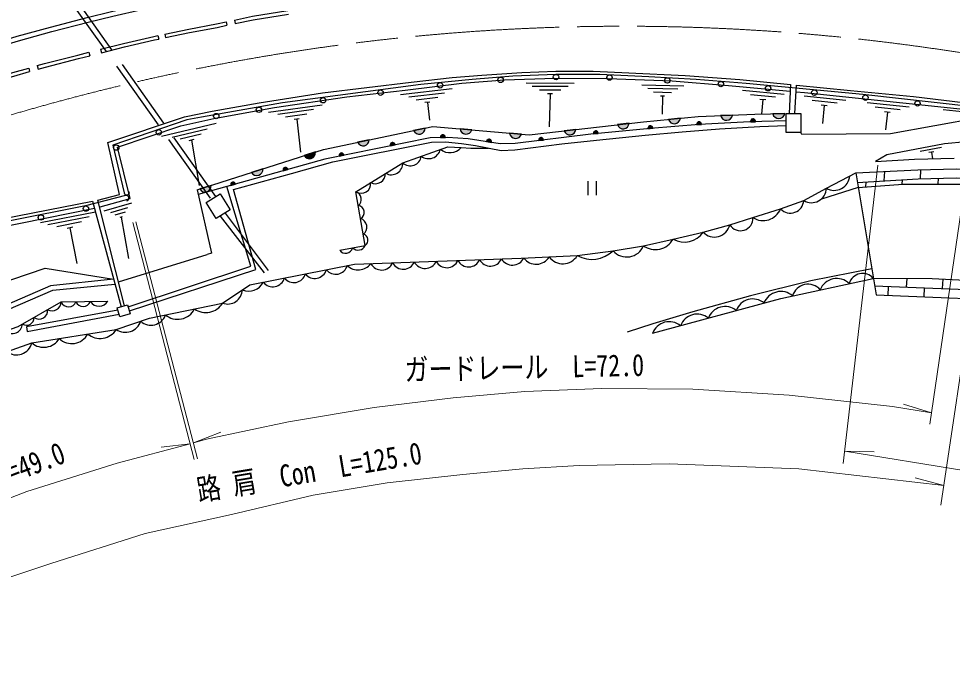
# Model space of a CAD drawing. Units: millimetres at full size, sheet at 1:1000; details may follow other scales. Extents: x 40000 to 680000, y 20000 to 380000.
# Drawn here: x 180336 to 258173, y 263480 to 318573 of the extents above; entities that cross this region are included whole.
import ezdxf
from ezdxf.enums import TextEntityAlignment as Align

# ---------------------------------------------------------------- set-up
doc = ezdxf.new("R2010")
doc.units = ezdxf.units.MM
doc.header["$LTSCALE"] = 1000
doc.linetypes.add('CHAIN', pattern=[18.5, 12, -1.5, 3.5, -1.5])
doc.linetypes.add('DASHED', pattern=[7.5, 6, -1.5])
for name, color, linetype, lineweight in [('M-BGD', 7, 'Continuous', 25), ('M-BMK', 2, 'CHAIN', 13), ('M-STR-HTXT', 7, 'Continuous', 13)]:
    doc.layers.add(name, color=color, linetype=linetype, lineweight=lineweight)
doc.styles.add('ＭＳ ゴシック', font='')
doc.styles.get('ＭＳ ゴシック').set_extended_font_data('MS Gothic')

msp = doc.modelspace()

# ---------------------------------------------------------------- hatches: boundary and pattern name
at = {"layer": 'M-BGD'}
for points in [[(244200, 310667, -0.82183), (243210, 310645)], [(231233, 309848, -0.82183), (230249, 309736)], [(235499, 310266, -0.82183), (234512, 310175)], [(236864, 309726, -0.4608), (237052, 309971, -0.4608), (237265, 309748)], [(239845, 310528, -0.82183), (238855, 310485)], [(241353, 309975, -0.4608), (241549, 310214, -0.4608), (241755, 309983)], [(214235, 309455, -0.82183), (213265, 309251)], [(218118, 309306, -0.82183), (217131, 309391)], [(222255, 308950, -0.82183), (221268, 309035)], [(226787, 309340, -0.82183), (225802, 309228)], [(228259, 308959, -0.4608), (228436, 309212, -0.4608), (228658, 308997)], [(232800, 309396, -0.4608), (232981, 309646, -0.4608), (233200, 309428)], [(208595, 308271, 0.82183), (209565, 308474)], [(211326, 307966, -0.4608), (211476, 308237, -0.4608), (211720, 308046)], [(215497, 308659, -0.4608), (215705, 308888, -0.4608), (215899, 308647)], [(219347, 308316, -0.4608), (219581, 308518, -0.4608), (219744, 308255)], [(223696, 308400, -0.4608), (223867, 308658, -0.4608), (224095, 308450)], [(205068, 307455, -0.82183), (204125, 307153)], [(207061, 307098, -0.4608), (207211, 307368, -0.4608), (207455, 307178)], [(200692, 306055, -0.82183), (199748, 305753)], [(202393, 305881, -0.4608), (202523, 306162, -0.4608), (202779, 305990)], [(196370, 304673, -0.82183), (195426, 304371)], [(198026, 304658, -0.4608), (198156, 304938, -0.4608), (198413, 304766)]]:
    msp.add_hatch(color=256, dxfattribs=at).paths.add_polyline_path(points)

# ---------------------------------------------------------------- linework, layer by layer
at = {"layer": 'M-BGD', "linetype": 'DASHED'}
for p, q in [((184150, 320723), (196371, 303484)), ((196772, 303734), (184592, 320959)), ((197128, 302101), (201288, 296760)), ((197541, 302358), (201694, 296840))]:
    msp.add_line(p, q, dxfattribs=at)
at = {"layer": 'M-BGD'}
for p, q in [((198327, 318457), (198389, 318164)), ((197637, 318311), (197700, 318017)), ((191948, 317170), (192009, 316876)), ((192529, 317290), (192590, 316996)), ((187167, 316022), (187242, 315731)), ((186185, 315769), (186260, 315479)), ((181886, 314658), (181968, 314369)), ((181170, 314455), (181251, 314166)), ((222647, 313220), (226645, 313204)), ((226145, 312906), (223145, 312918)), ((232285, 313060), (235790, 312969)), ((244681, 313071), (244578, 310670)), ((245051, 310670), (245185, 313021)), ((212155, 312240), (216462, 312738)), ((215833, 312363), (212853, 312018)), ((225544, 312608), (223744, 312616)), ((224852, 312311), (224432, 312313)), ((224642, 312312), (224552, 309566)), ((235279, 312682), (232780, 312747)), ((234772, 312395), (233272, 312434)), ((244166, 312260), (240680, 312579)), ((243441, 312025), (241350, 312216)), ((201170, 310774), (205626, 311389)), ((215272, 311996), (213483, 311789)), ((214621, 311619), (214203, 311571)), ((214412, 311595), (214585, 310105)), ((234189, 312110), (233839, 312119)), ((234014, 312115), (233975, 310615)), ((242612, 311800), (242124, 311844)), ((242368, 311822), (242259, 310623)), ((249296, 311748), (245815, 312110)), ((248569, 311522), (246480, 311739)), ((247737, 311307), (247250, 311358)), ((254563, 311202), (251082, 311563)), ((204925, 310989), (201953, 310579)), ((204371, 310610), (202588, 310364)), ((244200, 310667), (243210, 310645)), ((247494, 311332), (247339, 309840)), ((253836, 310976), (251747, 311192)), ((253004, 310760), (252517, 310811)), ((252760, 310786), (252606, 309294)), ((259508, 310749), (257419, 310966)), ((192241, 308763), (196813, 309860)), ((203729, 310218), (203313, 310161)), ((203521, 310190), (203821, 307453)), ((231233, 309848), (230249, 309736)), ((235499, 310266), (234512, 310175)), ((239845, 310528), (238855, 310485)), ((241353, 309975), (241755, 309983)), ((196056, 309369), (193138, 308670)), ((214235, 309455), (213265, 309251)), ((218118, 309306), (217131, 309391)), ((222255, 308950), (221268, 309035)), ((226787, 309340), (225802, 309228)), ((232800, 309396), (233200, 309428)), ((236864, 309726), (237265, 309748)), ((195542, 308938), (193792, 308518)), ((194941, 308485), (194533, 308387)), ((194737, 308436), (195394, 304671)), ((209565, 308474), (208595, 308271)), ((215497, 308659), (215899, 308647)), ((219347, 308316), (219744, 308255)), ((223696, 308400), (224095, 308450)), ((228259, 308959), (228658, 308997)), ((211326, 307966), (211720, 308046)), ((257266, 307841), (255497, 307506)), ((256632, 307477), (256220, 307399)), ((205068, 307455), (204125, 307153)), ((207061, 307098), (207455, 307178)), ((256426, 307438), (256529, 306895)), ((200692, 306055), (199748, 305753)), ((202393, 305881), (202779, 305990)), ((255533, 305980), (255490, 305229)), ((250116, 305715), (251811, 295535)), ((252520, 305835), (252474, 305046)), ((253982, 305140), (253961, 304777)), ((256994, 305267), (256966, 304784)), ((196370, 304673), (195426, 304371)), ((198026, 304658), (198413, 304766)), ((227793, 305031), (227793, 303857)), ((228493, 305031), (228493, 303857)), ((250313, 304499), (247253, 303530)), ((250966, 304952), (250942, 304547)), ((186482, 303353), (188871, 294554)), ((187455, 302548), (189779, 303224)), ((189421, 302807), (187980, 302388)), ((182142, 301570), (186727, 302453)), ((186215, 302049), (182778, 301387)), ((189216, 302435), (188352, 302184)), ((188969, 302051), (188767, 301992)), ((188868, 302022), (189504, 298579)), ((185585, 301622), (183523, 301225)), ((184851, 301175), (184370, 301083)), ((184610, 301129), (185178, 298154)), ((188650, 296618), (196060, 298894)), ((254386, 296900), (254337, 296189)), ((257390, 296841), (257336, 296075)), ((252837, 296246), (252785, 295498)), ((255836, 296132), (255784, 295384))]:
    msp.add_line(p, q, dxfattribs=at)
for points in [[(153998, 307379), (158572, 309334), (161254, 310525), (163282, 311339), (165852, 312332), (168744, 313391), (171379, 314281), (174065, 315211), (177486, 316276), (180198, 317102), (183000, 317876), (186035, 318664), (188088, 319167), (190516, 319722), (193920, 320473), (197665, 321209), (201410, 321893), (206493, 322606), (210987, 323135), (214538, 323406), (219737, 323741)], [(198327, 318457), (199837, 318778), (202783, 319254)], [(198389, 318164), (199892, 318483), (202831, 318958)], [(192529, 317290), (194514, 317702), (196817, 318136), (197637, 318311)], [(192590, 316996), (194572, 317408), (196876, 317842), (197700, 318017)], [(187167, 316022), (189078, 316514), (191607, 317099), (191948, 317170)], [(187242, 315731), (189149, 316222), (191671, 316806), (192009, 316876)], [(181886, 314658), (182500, 314832), (185256, 315530), (186185, 315769)], [(181968, 314369), (182578, 314542), (185331, 315239), (186260, 315479)], [(176330, 313020), (177649, 313455), (179839, 314077), (181170, 314455)], [(176424, 312735), (177737, 313168), (179921, 313789), (181251, 314166)], [(189146, 294639), (186940, 303441), (188743, 303916), (187772, 308251), (194172, 310397), (196470, 310852), (200399, 311547), (205667, 312379), (213062, 313270), (216469, 313666), (218951, 313865), (222278, 314083), (225111, 314202), (228221, 314182), (231200, 314063), (235914, 313845), (240450, 313489), (244681, 313071)], [(259890, 311226), (250699, 312238), (240979, 313174), (236810, 313511), (232859, 313730), (228777, 313929), (225124, 313929), (221531, 313771), (218136, 313513), (213868, 313076), (202321, 311546), (195571, 310355), (194360, 310137), (188192, 308013), (189122, 304042)], [(187086, 302859), (187134, 302883), (189643, 303578), (188585, 307868), (193845, 309650), (196595, 310254), (201665, 311152), (207685, 312042), (212556, 312621), (217275, 313199), (220836, 313472), (225037, 313625), (229421, 313594), (234820, 313382), (239508, 312987), (244657, 312517)], [(245185, 313021), (249688, 312577), (254937, 312082), (259996, 311483), (261556, 311234), (262154, 311107), (262458, 310904), (262254, 310705), (260413, 310294), (253005, 308973), (245613, 308902), (245549, 309094)], [(245154, 312471), (245840, 312409), (262254, 310705)], [(195221, 304305), (205753, 307674), (214861, 309587), (222888, 308895), (232413, 309983), (236982, 310402), (241719, 310611), (244318, 310670)], [(244318, 310040), (241293, 309973), (237065, 309737), (233000, 309412), (228048, 308939), (221715, 308155), (220488, 308140), (217797, 308554), (216097, 308658), (214649, 308643), (205863, 306854), (195312, 303898)], [(189567, 294200), (200099, 297650), (198250, 304320), (203084, 305649), (206535, 306630), (214754, 308270), (215931, 308302), (217247, 308155), (218429, 307992), (220558, 307579), (221696, 307623), (225628, 308140), (228496, 308450), (232556, 308865), (235661, 309146), (238750, 309382), (242120, 309589), (244318, 309669)], [(261141, 308461), (257528, 308135), (252726, 307225), (251776, 306653), (255016, 306848), (258335, 306952)], [(207097, 299266), (209233, 299665), (208458, 304144), (212354, 306560), (216109, 307897), (217227, 307832)], [(217227, 307832), (218025, 307772), (219493, 307785)], [(250116, 305715), (255301, 305974), (258488, 306055), (260848, 306014), (263317, 305894), (265414, 305692), (267815, 305390), (269650, 305108), (271990, 304664), (274209, 304180), (279198, 302829), (283353, 301458), (290019, 298954), (299257, 295305), (304753, 293164), (308485, 291833), (315746, 289273), (318864, 288180), (325339, 286708), (328895, 284839)], [(176438, 290664), (177258, 290076), (181433, 291528), (188473, 292657), (191236, 293584), (197339, 294858), (199598, 296370), (208332, 298103), (222220, 298594), (226900, 298816), (229896, 299219), (232417, 299643), (234898, 300187), (237399, 300771), (239618, 301376), (241554, 301981), (243854, 302707), (245790, 303412), (247676, 304425), (250116, 305715)], [(250251, 304907), (255334, 305225), (258491, 305305), (260823, 305265), (263262, 305146), (265332, 304947), (267711, 304647), (269523, 304368), (271840, 303929), (274031, 303452), (278982, 302110), (283103, 300750), (289749, 298254), (298983, 294607), (304491, 292461), (308234, 291127), (315497, 288566), (318656, 287458), (325011, 286014)], [(189462, 294541), (199680, 297946), (197690, 304564)], [(250319, 304499), (254058, 304784), (260798, 304784), (263579, 304532), (266781, 304111), (270657, 303353), (275165, 302258), (282980, 299601), (291406, 296401), (304803, 291601), (324333, 284433)], [(189249, 303820), (185900, 302954), (179632, 301716), (168787, 299584), (158259, 297418), (154570, 296255), (146687, 292169)], [(195221, 304305), (196405, 299021), (196060, 298894)], [(145990, 292199), (154649, 296575), (158400, 297837), (167510, 299636), (177779, 301665), (186482, 303353)], [(146652, 291864), (154871, 296086), (160100, 297415), (163728, 298140), (186644, 302757)], [(147413, 291579), (155176, 295308), (157249, 294404), (163919, 293237), (165992, 293011), (167348, 293048), (168743, 293312), (172323, 294216), (175677, 295421), (179754, 296813), (182558, 297780), (188249, 296847)], [(251459, 297718), (246386, 296720), (241357, 295455), (236538, 294137), (233197, 293117), (231063, 292428)], [(188239, 296849), (182994, 296306), (177409, 293866), (170688, 291474), (166336, 290725), (161695, 290338), (161695, 289903), (165297, 290266), (170640, 291063), (177578, 293503), (183187, 295944), (188364, 296424)], [(233188, 292338), (243871, 295242), (251581, 296916)], [(358239, 260886), (356616, 261812), (353312, 263595), (347246, 266769), (336641, 272448), (322821, 278141), (319220, 279528), (292245, 288916), (277148, 294033), (275740, 294412), (273659, 294907), (271314, 295402), (269100, 295765), (266556, 296129), (263980, 296393), (260940, 296657), (256480, 296888), (251581, 296916)], [(251686, 296290), (257933, 296053), (260797, 295919), (264716, 295521), (267345, 295255), (270388, 294787), (274020, 294054), (276917, 293348), (282685, 291242), (291540, 287952), (296110, 286736), (299506, 285705), (309030, 282400)], [(161129, 287416), (161127, 288447), (161482, 288954), (168764, 288859), (180280, 292898), (183890, 294950), (187775, 295023)], [(251811, 295535), (257901, 295303), (260742, 295171), (264640, 294775), (267250, 294511), (270256, 294049), (273857, 293322), (276698, 292629), (282426, 290538), (291312, 287236), (295904, 286015), (299274, 284991), (308802, 281686)], [(188609, 294262), (180997, 292865), (181044, 292489), (188706, 293944)]]:
    msp.add_lwpolyline(points, dxfattribs=at)
at = {"layer": 'M-BGD', "linetype": 'DASHED'}
msp.add_lwpolyline([(154164, 307015), (158732, 308967), (161410, 310157), (163428, 310966), (165993, 311958), (168877, 313013), (171508, 313903), (174190, 314831), (177604, 315894), (180310, 316718), (183104, 317490), (186133, 318276), (188181, 318778), (190604, 319332), (194001, 320081), (197739, 320816), (201474, 321498), (206544, 322210), (211025, 322737), (214566, 323007), (219737, 323341)], dxfattribs=at)
at = {"layer": 'M-BGD'}
for points in [[(244318, 310670), (245549, 310670), (245549, 309094), (244318, 309094)], [(195969, 303234), (197133, 303959), (197965, 302622), (196801, 301897)], [(188549, 294455), (189408, 294719), (189639, 293966), (188780, 293703)]]:
    msp.add_lwpolyline(points, close=True, dxfattribs=at)
for centre in [(220508, 313467), (225134, 313705), (229593, 313664), (215470, 313014), (234416, 313418), (238877, 313118), (242814, 312771), (210509, 312404), (246669, 312400), (250931, 311986), (205717, 311769), (255270, 311508), (196802, 310450), (200365, 310972), (192020, 309093), (188467, 307826), (185943, 302733), (182187, 301991)]:
    msp.add_circle(centre, 225, dxfattribs=at)
for centre, radius, start, end in [((243703, 310754), 505, 192.45813, 350.11632), ((230730, 309889), 505, 197.68539, 355.34358), ((234996, 310318), 505, 196.40981, 354.068), ((237063, 309768), 203, 354.23854, 192.16193), ((239346, 310604), 505, 193.70305, 351.36125), ((241553, 310011), 203, 352.2939, 190.21728), ((213730, 309449), 505, 203.03119, 0.68938), ((217633, 309446), 505, 186.2491, 343.90729), ((221770, 309090), 505, 186.2491, 343.90729), ((226283, 309381), 505, 197.68539, 355.34358), ((228456, 309010), 203, 356.49175, 194.41514), ((232997, 309443), 203, 355.60968, 193.53306), ((209060, 308468), 505, 203.03119, 0.68938), ((211517, 308037), 203, 2.54805, 200.47144), ((215699, 308685), 203, 349.31468, 187.23807), ((219550, 308317), 203, 342.29696, 180.22034), ((223892, 308457), 203, 358.094, 196.01738), ((214510, 307911), 1013, 232.45442, 346.74221), ((216284, 308632), 1236, 230.40439, 319.71337), ((204567, 307397), 505, 208.90628, 6.56447), ((207252, 307169), 203, 2.54805, 200.47144), ((212989, 307211), 909, 225.7232, 353.47343), ((200190, 305997), 505, 208.90628, 6.56447), ((202577, 305966), 203, 6.68944, 204.61282), ((211394, 306516), 961, 240.94641, 2.6626), ((210064, 305675), 863, 243.56202, 0.04698), ((248320, 305558), 1304, 240.37411, 355.35049), ((195868, 304615), 505, 208.90628, 6.56447), ((198211, 304743), 203, 6.68944, 204.61282), ((208900, 304795), 786, 235.80886, 7.80014), ((246442, 304460), 1234, 238.11996, 358.36808), ((189341, 304093), 225, 193.17597, 13.17597), ((189306, 303602), 225, 284.48888, 104.48888), ((208199, 303500), 694, 311.52662, 68.08911), ((208567, 302410), 578, 298.88918, 80.72655), ((244667, 303486), 1126, 223.77179, 356.26961), ((242401, 303305), 1572, 237.4193, 337.61345), ((208605, 301190), 754, 308.20509, 71.41064), ((238347, 301667), 1304, 223.394, 347.09995), ((240506, 301936), 1050, 212.24009, 2.44972), ((208935, 300093), 522, 304.78586, 74.82987), ((235837, 301813), 1878, 240.00479, 326.30742), ((233418, 301008), 1693, 233.7689, 330.97924), ((207585, 299614), 599, 215.55374, 345.59796), ((208631, 299930), 658, 224.90716, 336.24454), ((228124, 301051), 2548, 241.29292, 314.05254), ((231029, 300193), 1494, 220.6945, 338.36834), ((208642, 298941), 1319, 226.4892, 323.22385), ((210590, 298620), 1007, 207.73385, 336.31022), ((212404, 298685), 1007, 207.73385, 336.31022), ((214218, 298749), 1007, 207.73385, 336.31022), ((216032, 298813), 1007, 207.73385, 336.31022), ((217846, 298877), 1007, 207.73385, 336.31022), ((219660, 298941), 1007, 207.73385, 336.31022), ((221498, 299102), 1076, 211.71885, 332.49647), ((223472, 299370), 1275, 216.85789, 328.56822), ((225694, 299525), 1399, 215.87978, 329.54633), ((205022, 297913), 1002, 218.40839, 344.0465), ((206771, 298260), 1002, 218.40839, 344.0465), ((199501, 297261), 1405, 248.24503, 331.75449), ((201524, 297219), 1002, 218.40839, 344.0465), ((203273, 297566), 1002, 218.40839, 344.0465), ((248537, 295430), 1473, 45.47039, 159.02738), ((250691, 296169), 1162, 39.99882, 164.49894), ((197773, 295985), 1208, 248.96021, 358.62612), ((243876, 294323), 1498, 49.18184, 158.80079), ((246144, 295081), 1343, 40.7331, 163.76467), ((187040, 295432), 841, 211.24145, 330.91919), ((241544, 293715), 1482, 50.88567, 159.53076), ((182048, 294221), 700, 232.88271, 6.32862), ((183102, 295003), 790, 243.09258, 356.11875), ((184494, 295186), 648, 201.39474, 340.7659), ((185709, 295232), 656, 203.29683, 338.86381), ((193579, 295083), 1583, 230.41503, 333.16605), ((195939, 295698), 1633, 234.54698, 329.0341), ((239222, 293083), 1482, 50.88567, 159.53076), ((180998, 293635), 628, 236.69743, 2.5139), ((191372, 294286), 1272, 227.87696, 340.5276), ((236899, 292452), 1482, 50.88567, 159.53076), ((179795, 293170), 860, 228.18187, 356.02514), ((189233, 293783), 1359, 235.98023, 341.12112), ((234576, 291820), 1482, 50.88567, 159.53076), ((182418, 292702), 1533, 230.01997, 328.20177), ((184765, 292973), 1501, 225.92004, 332.3017), ((187118, 293497), 1594, 230.04692, 328.17482), ((180148, 291860), 1328, 232.82222, 345.51591)]:
    msp.add_arc(centre, radius, start, end, dxfattribs=at)
at = {"layer": 'M-BMK'}
msp.add_arc((230759, 137940), 180000, 68.15043, 128.93327, dxfattribs=at)
at = {"layer": 'M-STR-HTXT'}
for p, q in [((257207, 278012), (261993, 310060)), ((259845, 309011), (256306, 284756)), ((251961, 306350), (249082, 281472)), ((189857, 301586), (194980, 281819)), ((190091, 301631), (195247, 281870)), ((256444, 285700), (254098, 286422)), ((194899, 283202), (197192, 284079)), ((194639, 283132), (192202, 282835)), ((249201, 282495), (251655, 282444)), ((257452, 279655), (255076, 280272))]:
    msp.add_line(p, q, dxfattribs=at)
for points in [[(194899, 283202), (195994, 283494), (202831, 284948), (209971, 286156), (216567, 286954), (222527, 287490), (228959, 287735), (236533, 287663), (244565, 287181), (253193, 286222), (256444, 285700)], [(158595, 269211), (158967, 269423), (168170, 273933), (175449, 277006), (181029, 279149), (188534, 281500), (194639, 283132)], [(249201, 282495), (259129, 280890), (268806, 278815), (275119, 277279), (282802, 274788), (292106, 271343), (302453, 267362), (326538, 258210), (341994, 252416), (349112, 249955), (356730, 247570), (364386, 245571), (368916, 244633)], [(161234, 264293), (165808, 266546), (172049, 269180), (177319, 271259), (183005, 273130), (190879, 275636), (198090, 277230), (204886, 278824), (211058, 279864), (217368, 280557), (222361, 281042), (227076, 281319), (234565, 281458), (245383, 281042), (257452, 279655)]]:
    msp.add_lwpolyline(points, dxfattribs=at)

# ---------------------------------------------------------------- texts
at = {"layer": 'M-STR-HTXT', "style": 'ＭＳ ゴシック', "width": 0.8}
for s, rotation, p in [('ガードレール\u3000L=72.0', 1.172, (222516, 288035)), ('ガードレール\u3000L=49.0', 21.003, (175254, 277515)), ('路 肩\u3000Con\u3000L=125.0', 9.562, (204796, 279361))]:
    msp.add_text(s, height=1833, rotation=rotation, dxfattribs=at).set_placement(p, align=Align.BOTTOM_CENTER)

doc.saveas('drawing.dxf')
